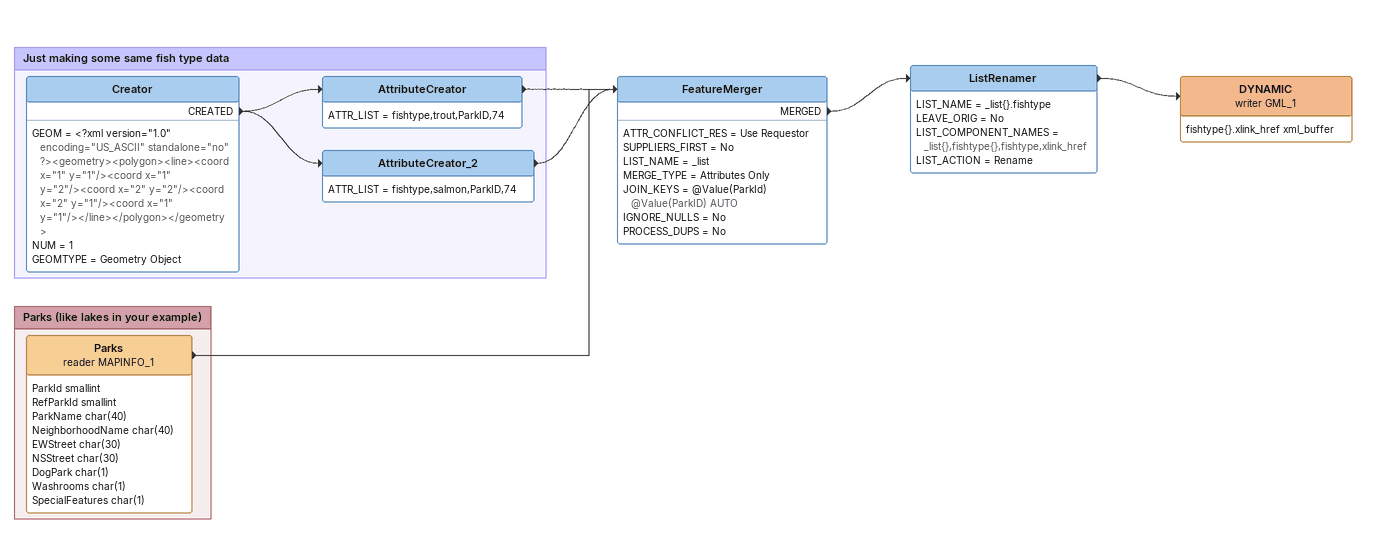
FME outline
FeatureMerger
    ATTR_CONFLICT_RES = Use Requestor
    SUPPLIERS_FIRST = No
    LIST_NAME = _list
    MERGE_TYPE = Attributes Only
    JOIN_KEYS = @Value(ParkId) @Value(ParkID) AUTO
    IGNORE_NULLS = No
    PROCESS_DUPS = No
    MERGED -> ListRenamer
ListRenamer
    LIST_NAME = _list{}.fishtype
    LEAVE_ORIG = No
    LIST_COMPONENT_NAMES = _list{},fishtype{},fishtype,xlink_href
    LIST_ACTION = Rename
    -> DYNAMIC (writer GML_1)
DYNAMIC (writer GML_1)
    attributes: fishtype{}.xlink_href xml_buffer

Bookmark: Just making some same fish type data
Creator
    GEOM = <?xml version="1.0" encoding="US_ASCII" standalone="no" ?><geometry><polygon><line><coord x="1" y="1"/><coord x="1" y="2"/><coord x="2" y="2"/><coord x="2" y="1"/><coord x="1" y="1"/></line></polygon></geometry>
    NUM = 1
    GEOMTYPE = Geometry Object
    CREATED -> AttributeCreator
    CREATED -> AttributeCreator_2
AttributeCreator
    ATTR_LIST = fishtype,trout,ParkID,74
    -> FeatureMerger
AttributeCreator_2
    ATTR_LIST = fishtype,salmon,ParkID,74
    -> FeatureMerger

Bookmark: Parks (like lakes in your example)
Parks (reader MAPINFO_1)
    attributes: ParkId smallint, RefParkId smallint, ParkName char(40), NeighborhoodName char(40), EWStreet char(30), NSStreet char(30), DogPark char(1), Washrooms char(1), SpecialFeatures char(1)
    -> FeatureMerger
